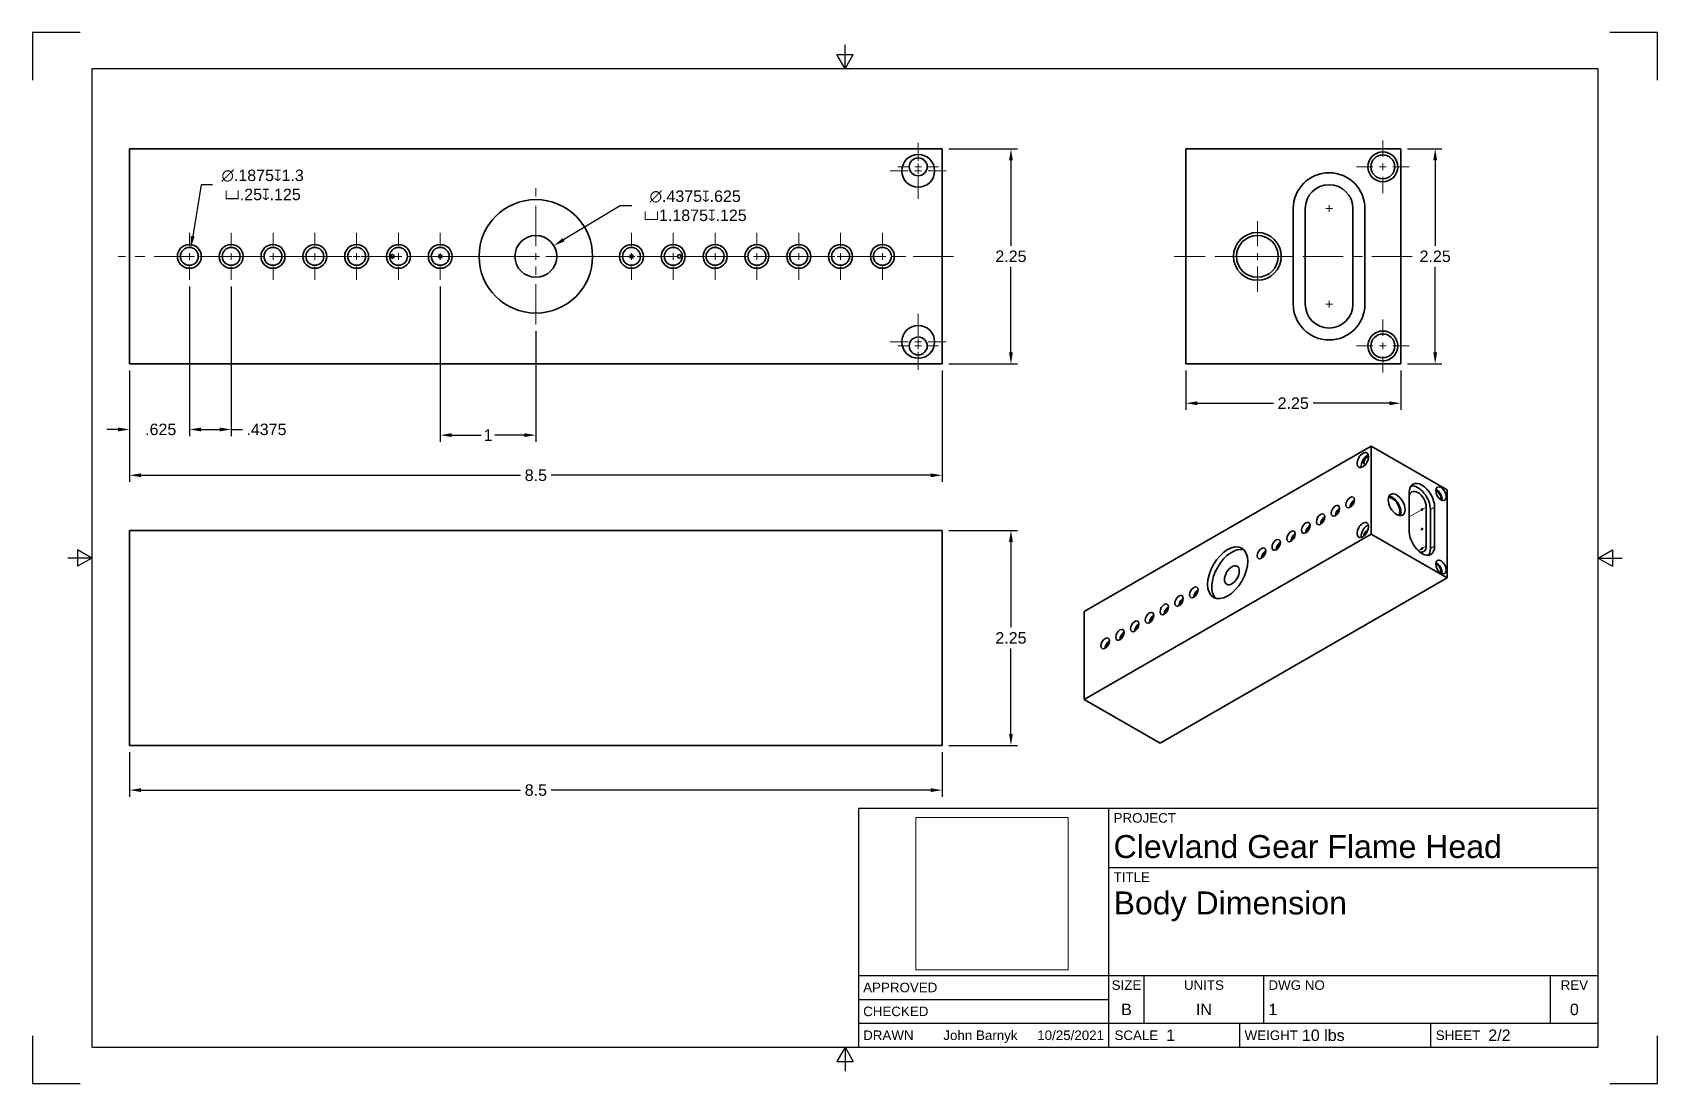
# Model space of a CAD drawing. Header units: inches. Extents: x 0 to 17, y 0 to 11.
import ezdxf
from ezdxf.enums import TextEntityAlignment as Align

# ---------------------------------------------------------------- set-up
doc = ezdxf.new("R2010")
doc.units = ezdxf.units.IN
doc.header["$LTSCALE"] = 0.75
doc.header["$MEASUREMENT"] = 0
doc.linetypes.add('CENTER2', pattern=[1.125, 0.75, -0.125, 0.125, -0.125])
doc.layers.add('Border', color=7, linetype='Continuous')
doc.layers.add('Titleblock', color=7, linetype='Continuous')
for name, color, linetype, lineweight in [('Center Lines', 7, 'CENTER2', 18), ('Dimensions', 7, 'Continuous', 18), ('Visible', 7, 'Continuous', 35), ('Visible Narrow', 7, 'Continuous', 18)]:
    doc.layers.add(name, color=color, linetype=linetype, lineweight=lineweight)
doc.styles.add('FusionTitle', font='arial.ttf')
doc.styles.get("Standard").update_dxf_attribs({"font": 'arial.ttf'})
doc.dimstyles.get("Standard").update_dxf_attribs({"dimtxt": 0.12, "dimasz": 0.12, "dimexe": 0.07, "dimexo": 0.07, "dimgap": 0.05, "dimtad": 0, "dimtih": 1, "dimtoh": 1, "dimdec": 5, "dimzin": 12, "dimdsep": 46, "dimtxsty": 'Standard', "dimcen": 0, "dimclrd": 256, "dimclre": 256, "dimclrt": 256, "dimazin": 3, "dimtp": 0.01, "dimtm": 0.01, "dimtfac": 1, "dimtdec": 5, "dimtofl": 0, "dimtmove": 0, "dimatfit": 3, "dimfxl": 1, "dimtolj": 1, "dimtzin": 12, "dimarcsym": 1})
picture_1 = doc.add_image_def('image1.jpg', size_in_pixel=(512, 512))

# ---------------------------------------------------------------- blocks, each defined once
blk = doc.blocks.new('ANSI_B_SHEET')
at = {"layer": 'Border'}
for p, q in [((8.413397, 10.77), (8.586603, 10.77)), ((8.5, 10.62), (8.413397, 10.77)), ((8.5, 10.62), (8.5, 10.87)), ((8.5, 10.62), (8.586603, 10.77)), ((16.38, 10.62), (0.62, 10.62)), ((0.62, 10.62), (0.62, 0.38)), ((16.38, 0.38), (16.38, 10.62)), ((0.62, 5.5), (0.37, 5.5)), ((0.47, 5.586603), (0.47, 5.413397)), ((0.62, 5.5), (0.47, 5.586603)), ((0.62, 5.5), (0.47, 5.413397)), ((16.38, 5.5), (16.53, 5.586603)), ((16.38, 5.5), (16.63, 5.5)), ((16.38, 5.5), (16.53, 5.413397)), ((16.53, 5.586603), (16.53, 5.413397)), ((0.62, 0.38), (16.38, 0.38)), ((8.5, 0.38), (8.413397, 0.23)), ((8.5, 0.38), (8.5, 0.13)), ((8.5, 0.38), (8.586603, 0.23)), ((8.413397, 0.23), (8.586603, 0.23))]:
    blk.add_line(p, q, dxfattribs=at)
at = {"layer": 'Defpoints'}
for p, q in [((0.5, 11), (0, 11)), ((0, 11), (0, 10.5)), ((17, 11), (16.5, 11)), ((17, 10.5), (17, 11)), ((0, 0.5), (0, 0)), ((17, 0), (17, 0.5)), ((0, 0), (0.5, 0)), ((16.5, 0), (17, 0))]:
    blk.add_line(p, q, dxfattribs=at)
blk = doc.blocks.new('ANSI_TITLEBLOCK 1')
at = {"layer": 'Titleblock'}
for p, q in [((0, 2.5), (-7.74, 2.5)), ((-7.74, 2.5), (-7.74, 0)), ((-5.12, 0), (-5.12, 2.5)), ((0, 0), (0, 2.5)), ((-5.12, 1.88), (0, 1.88)), ((-7.74, 0.75), (0, 0.75)), ((-4.75, 0.25), (-4.75, 0.75)), ((-3.5, 0.25), (-3.5, 0.75)), ((-0.5, 0.25), (-0.5, 0.75)), ((-7.74, 0.5), (-5.12, 0.5)), ((-7.74, 0.25), (0, 0.25)), ((-3.75, 0), (-3.75, 0.25)), ((-1.75, 0), (-1.75, 0.25)), ((-7.74, 0), (0, 0))]:
    blk.add_line(p, q, dxfattribs=at)
at = {"layer": 'Titleblock', "style": 'FusionTitle'}
for s, p in [('PROJECT', (-5.07, 2.45)), ('TITLE', (-5.07, 1.83)), ('DWG NO', (-3.45, 0.7))]:
    blk.add_text(s, height=0.1, dxfattribs=at).set_placement(p, align=Align.TOP_LEFT)
for s, p in [('SIZE', (-4.935, 0.7)), ('UNITS', (-4.125, 0.7)), ('REV', (-0.25, 0.7))]:
    blk.add_text(s, height=0.1, dxfattribs=at).set_placement(p, align=Align.TOP_CENTER)
for s, p in [('APPROVED', (-7.69, 0.625)), ('CHECKED', (-7.69, 0.375)), ('DRAWN', (-7.69, 0.125)), ('SCALE', (-5.060956, 0.125)), ('WEIGHT', (-3.7, 0.125)), ('SHEET', (-1.7, 0.125))]:
    blk.add_text(s, height=0.1, dxfattribs=at).set_placement(p, align=Align.MIDDLE_LEFT)
for tag, height, p in [('PROJECT', 0.24, (-5.07, 2.22)), ('TITLE_1', 0.24, (-5.07, 1.63)), ('TITLE_2', 0.24, (-5.07, 1.29)), ('TITLE_3', 0.12, (-5.07, 0.95))]:
    blk.add_attdef(tag, text='', height=height, dxfattribs=at).set_placement(p, align=Align.TOP_LEFT)
for tag, height, p in [('APPROVED_BY', 0.1, (-6.851207, 0.625)), ('CHECKED_BY', 0.1, (-6.851207, 0.375)), ('DRAWN_BY', 0.1, (-6.851207, 0.125)), ('SCALE', 0.12, (-4.52, 0.125)), ('WEIGHT', 0.12, (-3.1, 0.125)), ('SHEET', 0.12, (-1.15, 0.125))]:
    blk.add_attdef(tag, text='', height=height, dxfattribs=at).set_placement(p, align=Align.MIDDLE_LEFT)
for tag, p in [('APPROVED_DATE', (-5.17, 0.625)), ('CHECKED_DATE', (-5.17, 0.375)), ('DRAWN_DATE', (-5.17, 0.125))]:
    blk.add_attdef(tag, text='', height=0.1, dxfattribs=at).set_placement(p, align=Align.MIDDLE_RIGHT)
for tag, p in [('SIZE', (-4.935, 0.3)), ('UNITS', (-4.125, 0.3)), ('REV', (-0.25, 0.3))]:
    blk.add_attdef(tag, text='', height=0.12, dxfattribs=at).set_placement(p, align=Align.BOTTOM_CENTER)
blk.add_attdef('DWG_NO', text='', height=0.12, dxfattribs=at).set_placement((-3.45, 0.3), align=Align.BOTTOM_LEFT)
at = {"layer": 'Titleblock', "linetype": 'Continuous', "lineweight": 0}
image = blk.add_image(picture_1, insert=(-7.138939, 0.808699), size_in_units=(1.595, 1.595), dxfattribs=at)
image.dxf.flags = 15
blk = doc.blocks.new('*D44')
at = {"layer": 'Defpoints', "color": 0, "transparency": 16777216}
for p in [(1.016027, 7.531864), (9.516027, 7.531864), (9.516027, 6.365559)]:
    blk.add_point(p, dxfattribs=at)
at = {"layer": 'Dimensions', "lineweight": -2, "transparency": 16777216}
for p, q in [((1.016027, 7.461864), (1.016027, 6.295559)), ((9.516027, 7.461864), (9.516027, 6.295559)), ((1.136027, 6.365559), (5.106259, 6.365559)), ((9.396027, 6.365559), (5.425795, 6.365559))]:
    blk.add_line(p, q, dxfattribs=at)
at = {"layer": 'Dimensions', "transparency": 16777216}
for points in [[(1.136027, 6.385559), (1.136027, 6.345559), (1.016027, 6.365559)], [(9.396027, 6.385559), (9.396027, 6.345559), (9.516027, 6.365559)]]:
    blk.add_solid(points, dxfattribs=at)
at = {"layer": 'Dimensions', "transparency": 16777216, "insert": (5.266027, 6.365559), "char_height": 0.12, "attachment_point": 5}
blk.add_mtext('\\A1;8.5', dxfattribs=at)
blk = doc.blocks.new('*D45')
at = {"layer": 'Defpoints', "color": 0, "transparency": 16777216}
for p in [(9.516027, 9.781864), (10.236027, 9.781864), (9.516027, 7.531864)]:
    blk.add_point(p, dxfattribs=at)
at = {"layer": 'Dimensions', "lineweight": -2, "transparency": 16777216}
for p, q in [((9.586027, 9.781864), (10.306027, 9.781864)), ((10.236027, 9.661864), (10.236027, 8.768133)), ((10.236027, 7.651864), (10.236027, 8.545595)), ((9.586027, 7.531864), (10.306027, 7.531864))]:
    blk.add_line(p, q, dxfattribs=at)
at = {"layer": 'Dimensions', "transparency": 16777216}
for points in [[(10.216027, 9.661864), (10.256027, 9.661864), (10.236027, 9.781864)], [(10.216027, 7.651864), (10.256027, 7.651864), (10.236027, 7.531864)]]:
    blk.add_solid(points, dxfattribs=at)
at = {"layer": 'Dimensions', "transparency": 16777216, "insert": (10.236027, 8.656864), "char_height": 0.12, "attachment_point": 5}
blk.add_mtext('\\A1;2.25', dxfattribs=at)
blk = doc.blocks.new('*D46')
at = {"layer": 'Defpoints', "color": 0, "transparency": 16777216}
for p in [(1.016027, 3.538139), (9.516027, 3.538139), (1.016027, 3.070587)]:
    blk.add_point(p, dxfattribs=at)
at = {"layer": 'Dimensions', "lineweight": -2, "transparency": 16777216}
for p, q in [((1.016027, 3.468139), (1.016027, 3.000587)), ((9.516027, 3.468139), (9.516027, 3.000587)), ((1.136027, 3.070587), (5.106259, 3.070587)), ((9.396027, 3.070587), (5.425795, 3.070587))]:
    blk.add_line(p, q, dxfattribs=at)
at = {"layer": 'Dimensions', "transparency": 16777216}
for points in [[(1.136027, 3.090587), (1.136027, 3.050587), (1.016027, 3.070587)], [(9.396027, 3.090587), (9.396027, 3.050587), (9.516027, 3.070587)]]:
    blk.add_solid(points, dxfattribs=at)
at = {"layer": 'Dimensions', "transparency": 16777216, "insert": (5.266027, 3.070587), "char_height": 0.12, "attachment_point": 5}
blk.add_mtext('\\A1;8.5', dxfattribs=at)
blk = doc.blocks.new('*D47')
at = {"layer": 'Defpoints', "color": 0, "transparency": 16777216}
for p in [(9.516027, 5.788139), (10.236027, 5.788139), (9.516027, 3.538139)]:
    blk.add_point(p, dxfattribs=at)
at = {"layer": 'Dimensions', "lineweight": -2, "transparency": 16777216}
for p, q in [((9.586027, 5.788139), (10.306027, 5.788139)), ((10.236027, 5.668139), (10.236027, 4.774407)), ((10.236027, 3.658139), (10.236027, 4.55187)), ((9.586027, 3.538139), (10.306027, 3.538139))]:
    blk.add_line(p, q, dxfattribs=at)
at = {"layer": 'Dimensions', "transparency": 16777216}
for points in [[(10.216027, 5.668139), (10.256027, 5.668139), (10.236027, 5.788139)], [(10.216027, 3.658139), (10.256027, 3.658139), (10.236027, 3.538139)]]:
    blk.add_solid(points, dxfattribs=at)
at = {"layer": 'Dimensions', "transparency": 16777216, "insert": (10.236027, 4.663139), "char_height": 0.12, "attachment_point": 5}
blk.add_mtext('\\A1;2.25', dxfattribs=at)
blk = doc.blocks.new('*D48')
at = {"layer": 'Defpoints', "color": 0, "transparency": 16777216}
for p in [(12.06421, 7.531864), (14.31421, 7.531864), (12.06421, 7.119609)]:
    blk.add_point(p, dxfattribs=at)
at = {"layer": 'Dimensions', "lineweight": -2, "transparency": 16777216}
for p, q in [((12.06421, 7.461864), (12.06421, 7.049609)), ((14.31421, 7.461864), (14.31421, 7.049609)), ((12.18421, 7.119609), (12.981884, 7.119609)), ((14.19421, 7.119609), (13.396536, 7.119609))]:
    blk.add_line(p, q, dxfattribs=at)
at = {"layer": 'Dimensions', "transparency": 16777216}
for points in [[(12.18421, 7.139609), (12.18421, 7.099609), (12.06421, 7.119609)], [(14.19421, 7.139609), (14.19421, 7.099609), (14.31421, 7.119609)]]:
    blk.add_solid(points, dxfattribs=at)
at = {"layer": 'Dimensions', "transparency": 16777216, "insert": (13.18921, 7.119609), "char_height": 0.12, "attachment_point": 5}
blk.add_mtext('\\A1;2.25', dxfattribs=at)
blk = doc.blocks.new('*D49')
at = {"layer": 'Defpoints', "color": 0, "transparency": 16777216}
for p in [(14.31421, 9.781864), (14.31421, 7.531864), (14.67421, 7.531864)]:
    blk.add_point(p, dxfattribs=at)
at = {"layer": 'Dimensions', "lineweight": -2, "transparency": 16777216}
for p, q in [((14.38421, 9.781864), (14.74421, 9.781864)), ((14.67421, 9.661864), (14.67421, 8.768133)), ((14.67421, 7.651864), (14.67421, 8.545595)), ((14.38421, 7.531864), (14.74421, 7.531864))]:
    blk.add_line(p, q, dxfattribs=at)
at = {"layer": 'Dimensions', "transparency": 16777216}
for points in [[(14.65421, 9.661864), (14.69421, 9.661864), (14.67421, 9.781864)], [(14.65421, 7.651864), (14.69421, 7.651864), (14.67421, 7.531864)]]:
    blk.add_solid(points, dxfattribs=at)
at = {"layer": 'Dimensions', "transparency": 16777216, "insert": (14.67421, 8.656864), "char_height": 0.12, "attachment_point": 5}
blk.add_mtext('\\A1;2.25', dxfattribs=at)
blk = doc.blocks.new('*U13')
at = {"layer": 'Center Lines', "color": 0, "ltscale": 0.75, "transparency": 16777216}
blk.add_line((4.37, 0), (-4.37, 0), dxfattribs=at)
blk = doc.blocks.new('*U14')
at = {"layer": 'Center Lines', "color": 0, "ltscale": 0.75, "transparency": 16777216}
blk.add_line((1.245, 0), (-1.245, 0), dxfattribs=at)
blk = doc.blocks.new('*U15')
at = {"layer": 'Center Lines', "color": 0, "ltscale": 0.75, "transparency": 16777216}
for p, q in [((0, 0.105469), (0, 0.245)), ((-0.245, 0), (-0.105469, 0)), ((0.105469, 0), (0.245, 0)), ((0, -0.245), (0, -0.105469))]:
    blk.add_line(p, q, dxfattribs=at)
at = {"layer": 'Center Lines', "color": 0, "linetype": 'Continuous', "ltscale": 0.75, "transparency": 16777216}
for p, q in [((-0.035156, 0), (0.035156, 0)), ((0, -0.035156), (0, 0.035156))]:
    blk.add_line(p, q, dxfattribs=at)
blk = doc.blocks.new('*U16')
at = {"layer": 'Center Lines', "color": 0, "ltscale": 0.75, "transparency": 16777216}
for p, q in [((0, 0.105469), (0, 0.245)), ((-0.245, 0), (-0.105469, 0)), ((0.105469, 0), (0.245, 0)), ((0, -0.245), (0, -0.105469))]:
    blk.add_line(p, q, dxfattribs=at)
at = {"layer": 'Center Lines', "color": 0, "linetype": 'Continuous', "ltscale": 0.75, "transparency": 16777216}
for p, q in [((-0.035156, 0), (0.035156, 0)), ((0, -0.035156), (0, 0.035156))]:
    blk.add_line(p, q, dxfattribs=at)
blk = doc.blocks.new('*U17')
at = {"layer": 'Center Lines', "color": 0, "ltscale": 0.75, "transparency": 16777216}
for p, q in [((0, 0.105469), (0, 0.245)), ((-0.245, 0), (-0.105469, 0)), ((0.105469, 0), (0.245, 0)), ((0, -0.245), (0, -0.105469))]:
    blk.add_line(p, q, dxfattribs=at)
at = {"layer": 'Center Lines', "color": 0, "linetype": 'Continuous', "ltscale": 0.75, "transparency": 16777216}
for p, q in [((-0.035156, 0), (0.035156, 0)), ((0, -0.035156), (0, 0.035156))]:
    blk.add_line(p, q, dxfattribs=at)
blk = doc.blocks.new('*U18')
at = {"layer": 'Center Lines', "color": 0, "ltscale": 0.75, "transparency": 16777216}
for p, q in [((0, 0.105469), (0, 0.245)), ((-0.245, 0), (-0.105469, 0)), ((0.105469, 0), (0.245, 0)), ((0, -0.245), (0, -0.105469))]:
    blk.add_line(p, q, dxfattribs=at)
at = {"layer": 'Center Lines', "color": 0, "linetype": 'Continuous', "ltscale": 0.75, "transparency": 16777216}
for p, q in [((-0.035156, 0), (0.035156, 0)), ((0, -0.035156), (0, 0.035156))]:
    blk.add_line(p, q, dxfattribs=at)
blk = doc.blocks.new('*U19')
at = {"layer": 'Center Lines', "color": 0, "ltscale": 0.75, "transparency": 16777216}
for p, q in [((0, 0.105469), (0, 0.245)), ((-0.245, 0), (-0.105469, 0)), ((0.105469, 0), (0.245, 0)), ((0, -0.245), (0, -0.105469))]:
    blk.add_line(p, q, dxfattribs=at)
at = {"layer": 'Center Lines', "color": 0, "linetype": 'Continuous', "ltscale": 0.75, "transparency": 16777216}
for p, q in [((-0.035156, 0), (0.035156, 0)), ((0, -0.035156), (0, 0.035156))]:
    blk.add_line(p, q, dxfattribs=at)
blk = doc.blocks.new('*U20')
at = {"layer": 'Center Lines', "color": 0, "ltscale": 0.75, "transparency": 16777216}
for p, q in [((0, 0.105469), (0, 0.245)), ((-0.245, 0), (-0.105469, 0)), ((0.105469, 0), (0.245, 0)), ((0, -0.245), (0, -0.105469))]:
    blk.add_line(p, q, dxfattribs=at)
at = {"layer": 'Center Lines', "color": 0, "linetype": 'Continuous', "ltscale": 0.75, "transparency": 16777216}
for p, q in [((-0.035156, 0), (0.035156, 0)), ((0, -0.035156), (0, 0.035156))]:
    blk.add_line(p, q, dxfattribs=at)
blk = doc.blocks.new('*U21')
at = {"layer": 'Center Lines', "color": 0, "ltscale": 0.75, "transparency": 16777216}
for p, q in [((0, 0.105469), (0, 0.71375)), ((-0.71375, 0), (-0.105469, 0)), ((0.105469, 0), (0.71375, 0)), ((0, -0.71375), (0, -0.105469))]:
    blk.add_line(p, q, dxfattribs=at)
at = {"layer": 'Center Lines', "color": 0, "linetype": 'Continuous', "ltscale": 0.75, "transparency": 16777216}
for p, q in [((-0.035156, 0), (0.035156, 0)), ((0, -0.035156), (0, 0.035156))]:
    blk.add_line(p, q, dxfattribs=at)
blk = doc.blocks.new('*U22')
at = {"layer": 'Center Lines', "color": 0, "ltscale": 0.75, "transparency": 16777216}
for p, q in [((0, 0.105469), (0, 0.245)), ((-0.245, 0), (-0.105469, 0)), ((0.105469, 0), (0.245, 0)), ((0, -0.245), (0, -0.105469))]:
    blk.add_line(p, q, dxfattribs=at)
at = {"layer": 'Center Lines', "color": 0, "linetype": 'Continuous', "ltscale": 0.75, "transparency": 16777216}
for p, q in [((-0.035156, 0), (0.035156, 0)), ((0, -0.035156), (0, 0.035156))]:
    blk.add_line(p, q, dxfattribs=at)
blk = doc.blocks.new('*U23')
at = {"layer": 'Center Lines', "color": 0, "ltscale": 0.75, "transparency": 16777216}
for p, q in [((0, 0.105469), (0, 0.245)), ((-0.245, 0), (-0.105469, 0)), ((0.105469, 0), (0.245, 0)), ((0, -0.245), (0, -0.105469))]:
    blk.add_line(p, q, dxfattribs=at)
at = {"layer": 'Center Lines', "color": 0, "linetype": 'Continuous', "ltscale": 0.75, "transparency": 16777216}
for p, q in [((-0.035156, 0), (0.035156, 0)), ((0, -0.035156), (0, 0.035156))]:
    blk.add_line(p, q, dxfattribs=at)
blk = doc.blocks.new('*U24')
at = {"layer": 'Center Lines', "color": 0, "ltscale": 0.75, "transparency": 16777216}
for p, q in [((0, 0.105469), (0, 0.245)), ((-0.245, 0), (-0.105469, 0)), ((0.105469, 0), (0.245, 0)), ((0, -0.245), (0, -0.105469))]:
    blk.add_line(p, q, dxfattribs=at)
at = {"layer": 'Center Lines', "color": 0, "linetype": 'Continuous', "ltscale": 0.75, "transparency": 16777216}
for p, q in [((-0.035156, 0), (0.035156, 0)), ((0, -0.035156), (0, 0.035156))]:
    blk.add_line(p, q, dxfattribs=at)
blk = doc.blocks.new('*U25')
at = {"layer": 'Center Lines', "color": 0, "ltscale": 0.75, "transparency": 16777216}
for p, q in [((0, 0.105469), (0, 0.245)), ((-0.245, 0), (-0.105469, 0)), ((0.105469, 0), (0.245, 0)), ((0, -0.245), (0, -0.105469))]:
    blk.add_line(p, q, dxfattribs=at)
at = {"layer": 'Center Lines', "color": 0, "linetype": 'Continuous', "ltscale": 0.75, "transparency": 16777216}
for p, q in [((-0.035156, 0), (0.035156, 0)), ((0, -0.035156), (0, 0.035156))]:
    blk.add_line(p, q, dxfattribs=at)
blk = doc.blocks.new('*U26')
at = {"layer": 'Center Lines', "color": 0, "ltscale": 0.75, "transparency": 16777216}
for p, q in [((0, 0.105469), (0, 0.245)), ((-0.245, 0), (-0.105469, 0)), ((0.105469, 0), (0.245, 0)), ((0, -0.245), (0, -0.105469))]:
    blk.add_line(p, q, dxfattribs=at)
at = {"layer": 'Center Lines', "color": 0, "linetype": 'Continuous', "ltscale": 0.75, "transparency": 16777216}
for p, q in [((-0.035156, 0), (0.035156, 0)), ((0, -0.035156), (0, 0.035156))]:
    blk.add_line(p, q, dxfattribs=at)
blk = doc.blocks.new('*U27')
at = {"layer": 'Center Lines', "color": 0, "ltscale": 0.75, "transparency": 16777216}
for p, q in [((0, 0.105469), (0, 0.245)), ((-0.245, 0), (-0.105469, 0)), ((0.105469, 0), (0.245, 0)), ((0, -0.245), (0, -0.105469))]:
    blk.add_line(p, q, dxfattribs=at)
at = {"layer": 'Center Lines', "color": 0, "linetype": 'Continuous', "ltscale": 0.75, "transparency": 16777216}
for p, q in [((-0.035156, 0), (0.035156, 0)), ((0, -0.035156), (0, 0.035156))]:
    blk.add_line(p, q, dxfattribs=at)
blk = doc.blocks.new('*U28')
at = {"layer": 'Center Lines', "color": 0, "ltscale": 0.75, "transparency": 16777216}
for p, q in [((0, 0.105469), (0, 0.245)), ((-0.245, 0), (-0.105469, 0)), ((0.105469, 0), (0.245, 0)), ((0, -0.245), (0, -0.105469))]:
    blk.add_line(p, q, dxfattribs=at)
at = {"layer": 'Center Lines', "color": 0, "linetype": 'Continuous', "ltscale": 0.75, "transparency": 16777216}
for p, q in [((-0.035156, 0), (0.035156, 0)), ((0, -0.035156), (0, 0.035156))]:
    blk.add_line(p, q, dxfattribs=at)
blk = doc.blocks.new('*U29')
at = {"layer": 'Center Lines', "color": 0, "ltscale": 0.75, "transparency": 16777216}
for p, q in [((0, 0.105469), (0, 0.245)), ((-0.245, 0), (-0.105469, 0)), ((0.105469, 0), (0.245, 0)), ((0, -0.245), (0, -0.105469))]:
    blk.add_line(p, q, dxfattribs=at)
at = {"layer": 'Center Lines', "color": 0, "linetype": 'Continuous', "ltscale": 0.75, "transparency": 16777216}
for p, q in [((-0.035156, 0), (0.035156, 0)), ((0, -0.035156), (0, 0.035156))]:
    blk.add_line(p, q, dxfattribs=at)
blk = doc.blocks.new('*U30')
at = {"layer": 'Center Lines', "color": 0, "ltscale": 0.75, "transparency": 16777216}
for p, q in [((0, 0.105469), (0, 0.21375)), ((-0.21375, 0), (-0.105469, 0)), ((0.105469, 0), (0.21375, 0)), ((0, -0.21375), (0, -0.105469))]:
    blk.add_line(p, q, dxfattribs=at)
at = {"layer": 'Center Lines', "color": 0, "linetype": 'Continuous', "ltscale": 0.75, "transparency": 16777216}
for p, q in [((-0.035156, 0), (0.035156, 0)), ((0, -0.035156), (0, 0.035156))]:
    blk.add_line(p, q, dxfattribs=at)
blk = doc.blocks.new('*U31')
at = {"layer": 'Center Lines', "color": 0, "ltscale": 0.75, "transparency": 16777216}
for p, q in [((0, 0.105469), (0, 0.291875)), ((-0.291875, 0), (-0.105469, 0)), ((0.105469, 0), (0.291875, 0)), ((0, -0.291875), (0, -0.105469))]:
    blk.add_line(p, q, dxfattribs=at)
at = {"layer": 'Center Lines', "color": 0, "linetype": 'Continuous', "ltscale": 0.75, "transparency": 16777216}
for p, q in [((-0.035156, 0), (0.035156, 0)), ((0, -0.035156), (0, 0.035156))]:
    blk.add_line(p, q, dxfattribs=at)
blk = doc.blocks.new('*U32')
at = {"layer": 'Center Lines', "color": 0, "ltscale": 0.75, "transparency": 16777216}
for p, q in [((0, 0.105469), (0, 0.291875)), ((-0.291875, 0), (-0.105469, 0)), ((0.105469, 0), (0.291875, 0)), ((0, -0.291875), (0, -0.105469))]:
    blk.add_line(p, q, dxfattribs=at)
at = {"layer": 'Center Lines', "color": 0, "linetype": 'Continuous', "ltscale": 0.75, "transparency": 16777216}
for p, q in [((-0.035156, 0), (0.035156, 0)), ((0, -0.035156), (0, 0.035156))]:
    blk.add_line(p, q, dxfattribs=at)
blk = doc.blocks.new('*U33')
at = {"layer": 'Center Lines', "color": 0, "ltscale": 0.75, "transparency": 16777216}
for p, q in [((0, 0.105469), (0, 0.21375)), ((-0.21375, 0), (-0.105469, 0)), ((0.105469, 0), (0.21375, 0)), ((0, -0.21375), (0, -0.105469))]:
    blk.add_line(p, q, dxfattribs=at)
at = {"layer": 'Center Lines', "color": 0, "linetype": 'Continuous', "ltscale": 0.75, "transparency": 16777216}
for p, q in [((-0.035156, 0), (0.035156, 0)), ((0, -0.035156), (0, 0.035156))]:
    blk.add_line(p, q, dxfattribs=at)
blk = doc.blocks.new('*U34')
at = {"layer": 'Center Lines', "color": 0, "ltscale": 0.75, "transparency": 16777216}
for p, q in [((0, 0.105469), (0, 0.37)), ((-0.37, 0), (-0.105469, 0)), ((0.105469, 0), (0.37, 0)), ((0, -0.37), (0, -0.105469))]:
    blk.add_line(p, q, dxfattribs=at)
at = {"layer": 'Center Lines', "color": 0, "linetype": 'Continuous', "ltscale": 0.75, "transparency": 16777216}
for p, q in [((-0.035156, 0), (0.035156, 0)), ((0, -0.035156), (0, 0.035156))]:
    blk.add_line(p, q, dxfattribs=at)
blk = doc.blocks.new('*U35')
at = {"layer": 'Center Lines', "color": 0, "linetype": 'Continuous', "ltscale": 0.75, "transparency": 16777216}
for p, q in [((-0.035156, 0), (0.035156, 0)), ((0, -0.035156), (0, 0.035156))]:
    blk.add_line(p, q, dxfattribs=at)
blk = doc.blocks.new('*U36')
at = {"layer": 'Center Lines', "color": 0, "linetype": 'Continuous', "ltscale": 0.75, "transparency": 16777216}
for p, q in [((-0.035156, 0), (0.035156, 0)), ((0, -0.035156), (0, 0.035156))]:
    blk.add_line(p, q, dxfattribs=at)
blk = doc.blocks.new('*U37')
at = {"layer": 'Center Lines', "color": 0, "ltscale": 0.75, "transparency": 16777216}
for p, q in [((0, 0.105469), (0, 0.27625)), ((-0.27625, 0), (-0.105469, 0)), ((0.105469, 0), (0.27625, 0)), ((0, -0.27625), (0, -0.105469))]:
    blk.add_line(p, q, dxfattribs=at)
at = {"layer": 'Center Lines', "color": 0, "linetype": 'Continuous', "ltscale": 0.75, "transparency": 16777216}
for p, q in [((-0.035156, 0), (0.035156, 0)), ((0, -0.035156), (0, 0.035156))]:
    blk.add_line(p, q, dxfattribs=at)
blk = doc.blocks.new('*U38')
at = {"layer": 'Center Lines', "color": 0, "ltscale": 0.75, "transparency": 16777216}
for p, q in [((0, 0.105469), (0, 0.27625)), ((-0.27625, 0), (-0.105469, 0)), ((0.105469, 0), (0.27625, 0)), ((0, -0.27625), (0, -0.105469))]:
    blk.add_line(p, q, dxfattribs=at)
at = {"layer": 'Center Lines', "color": 0, "linetype": 'Continuous', "ltscale": 0.75, "transparency": 16777216}
for p, q in [((-0.035156, 0), (0.035156, 0)), ((0, -0.035156), (0, 0.035156))]:
    blk.add_line(p, q, dxfattribs=at)
blk = doc.blocks.new('*D50')
at = {"layer": 'Defpoints', "color": 0, "transparency": 16777216}
for p in [(1.641027, 8.411864), (2.078527, 8.411864), (2.078527, 6.845187)]:
    blk.add_point(p, dxfattribs=at)
at = {"layer": 'Dimensions', "lineweight": -2, "transparency": 16777216}
for p, q in [((1.641027, 8.341864), (1.641027, 6.775187)), ((2.078527, 8.341864), (2.078527, 6.775187)), ((1.761027, 6.845187), (1.958527, 6.845187)), ((2.078527, 6.845187), (2.198527, 6.845187))]:
    blk.add_line(p, q, dxfattribs=at)
at = {"layer": 'Dimensions', "transparency": 16777216}
for points in [[(1.761027, 6.865187), (1.761027, 6.825187), (1.641027, 6.845187)], [(1.958527, 6.865187), (1.958527, 6.825187), (2.078527, 6.845187)]]:
    blk.add_solid(points, dxfattribs=at)
at = {"layer": 'Dimensions', "transparency": 16777216, "insert": (2.447313, 6.845187), "char_height": 0.12, "attachment_point": 5}
blk.add_mtext('\\A1;.4375', dxfattribs=at)
blk = doc.blocks.new('*D51')
at = {"layer": 'Defpoints', "color": 0, "transparency": 16777216}
for p in [(4.266027, 8.411864), (5.266027, 7.943114), (5.266027, 6.785952)]:
    blk.add_point(p, dxfattribs=at)
at = {"layer": 'Dimensions', "lineweight": -2, "transparency": 16777216}
for p, q in [((4.266027, 8.341864), (4.266027, 6.715952)), ((5.266027, 7.873114), (5.266027, 6.715952)), ((4.386027, 6.785952), (4.693926, 6.785952)), ((5.146027, 6.785952), (4.838128, 6.785952))]:
    blk.add_line(p, q, dxfattribs=at)
at = {"layer": 'Dimensions', "transparency": 16777216}
for points in [[(4.386027, 6.805952), (4.386027, 6.765952), (4.266027, 6.785952)], [(5.146027, 6.805952), (5.146027, 6.765952), (5.266027, 6.785952)]]:
    blk.add_solid(points, dxfattribs=at)
at = {"layer": 'Dimensions', "transparency": 16777216, "insert": (4.766027, 6.785952), "char_height": 0.12, "attachment_point": 5}
blk.add_mtext('\\A1;1', dxfattribs=at)
blk = doc.blocks.new('*D52')
at = {"layer": 'Defpoints', "color": 0, "transparency": 16777216}
for p in [(1.641027, 8.411864), (1.016027, 7.531864), (1.016027, 6.845187)]:
    blk.add_point(p, dxfattribs=at)
at = {"layer": 'Dimensions', "lineweight": -2, "transparency": 16777216}
for p, q in [((1.641027, 8.341864), (1.641027, 6.775187)), ((1.016027, 7.461864), (1.016027, 6.775187)), ((0.896027, 6.845187), (0.776027, 6.845187)), ((1.761027, 6.845187), (1.881027, 6.845187))]:
    blk.add_line(p, q, dxfattribs=at)
at = {"layer": 'Dimensions', "transparency": 16777216}
for points in [[(0.896027, 6.865187), (0.896027, 6.825187), (1.016027, 6.845187)], [(1.761027, 6.865187), (1.761027, 6.825187), (1.641027, 6.845187)]]:
    blk.add_solid(points, dxfattribs=at)
at = {"layer": 'Dimensions', "transparency": 16777216, "insert": (1.341268, 6.845187), "char_height": 0.12, "attachment_point": 5}
blk.add_mtext('\\A1;.625', dxfattribs=at)
blk = doc.blocks.new('*D53')
at = {"layer": 'Defpoints', "color": 0, "transparency": 16777216}
for p in [(1.656259, 8.749368), (1.625795, 8.56436)]:
    blk.add_point(p, dxfattribs=at)
at = {"layer": 'Dimensions', "lineweight": -2, "transparency": 16777216}
for p, q in [((1.764069, 9.404098), (1.675756, 8.867774)), ((1.884069, 9.404098), (1.764069, 9.404098))]:
    blk.add_line(p, q, dxfattribs=at)
at = {"layer": 'Dimensions', "transparency": 16777216}
blk.add_solid([(1.656022, 8.871023), (1.695491, 8.864524), (1.656259, 8.749368)], dxfattribs=at)
at = {"layer": 'Dimensions', "transparency": 16777216, "insert": (2.407515, 9.404098), "char_height": 0.12, "attachment_point": 5}
blk.add_mtext('\\A1;∅.1875{\\Famgdt|c0;x}1.3^J{\\Famgdt|c0;v}.25{\\Famgdt|c0;x}.125', dxfattribs=at)
blk = doc.blocks.new('*D54')
at = {"layer": 'Defpoints', "color": 0, "transparency": 16777216}
for p in [(5.45371, 8.769233), (5.078344, 8.544496)]:
    blk.add_point(p, dxfattribs=at)
at = {"layer": 'Dimensions', "lineweight": -2, "transparency": 16777216}
for p, q in [((6.149497, 9.18581), (5.556668, 8.830875)), ((6.269497, 9.18581), (6.149497, 9.18581))]:
    blk.add_line(p, q, dxfattribs=at)
at = {"layer": 'Dimensions', "transparency": 16777216}
blk.add_solid([(5.546394, 8.848034), (5.566941, 8.813715), (5.45371, 8.769233)], dxfattribs=at)
at = {"layer": 'Dimensions', "transparency": 16777216, "insert": (6.932792, 9.18581), "char_height": 0.12, "attachment_point": 5}
blk.add_mtext('\\A1;∅.4375{\\Famgdt|c0;x}.625^J{\\Famgdt|c0;v}1.1875{\\Famgdt|c0;x}.125', dxfattribs=at)

msp = doc.modelspace()

# ---------------------------------------------------------------- linework, layer by layer
at = {"layer": 'Visible'}
for p, q in [((1.016027, 9.781864, 1.125), (1.016027, 7.531864, 1.125)), ((9.516027, 9.781864, 1.125), (1.016027, 9.781864, 1.125)), ((9.516027, 7.531864, 1.125), (9.516027, 9.781864, 1.125)), ((1.016027, 7.531864, 1.125), (9.516027, 7.531864, 1.125))]:
    msp.add_line(p, q, dxfattribs=at)
at = {"layer": 'Visible', "extrusion": (-1, -2e-16, 2.967e-13)}
for p, q in [((14.31421, 9.781864, 4.25), (12.06421, 9.781864, 4.25)), ((12.06421, 7.531864, 4.25), (12.06421, 9.781864, 4.25)), ((14.31421, 9.781864, 4.25), (14.31421, 7.531864, 4.25)), ((13.18921, 8.156864, 4.25), (13.18921, 9.156864, 4.25)), ((13.31421, 9.156864, 4.125), (13.31421, 8.156864, 4.125)), ((13.81421, 8.156864, 4.125), (13.81421, 9.156864, 4.125)), ((13.93921, 9.156864, 4.25), (13.93921, 8.156864, 4.25)), ((14.31421, 7.531864, 4.25), (12.06421, 7.531864, 4.25))]:
    msp.add_line(p, q, dxfattribs=at)
at = {"layer": 'Visible', "extrusion": (-0.707107, 0.407196, 0.578093)}
for p, q in [((14.0058, 6.670055, 1.229703), (11.000597, 4.939473, -1.227193)), ((14.801295, 6.21196, 0.579348), (14.0058, 6.670055, 1.229703)), ((14.0058, 5.750315, 1.877547), (14.0058, 6.670055, 1.229703)), ((14.403548, 5.77675, 1.372413), (14.403548, 6.185524, 1.084482)), ((14.801295, 6.21196, 0.579348), (14.801295, 5.292219, 1.227193)), ((14.580325, 5.624052, 1.155628), (14.580325, 6.032826, 0.867698)), ((14.624519, 6.007376, 0.831567), (14.624519, 5.598602, 1.119498)), ((14.668713, 6.032826, 0.867698), (14.668713, 5.624052, 1.155628)), ((11.000597, 4.019733, -0.579348), (14.0058, 5.750315, 1.877547)), ((14.801295, 5.292219, 1.227193), (14.0058, 5.750315, 1.877547)), ((14.801295, 5.292219, 1.227193), (11.796092, 3.561638, -1.229703)), ((11.000597, 4.939473, -1.227193), (11.000597, 4.019733, -0.579348)), ((11.796092, 3.561638, -1.229703), (11.000597, 4.019733, -0.579348))]:
    msp.add_line(p, q, dxfattribs=at)
at = {"layer": 'Visible', "extrusion": (0, 1, 2.966e-13)}
for p, q in [((1.016027, 3.538139, 1.125), (1.016027, 5.788139, 1.125)), ((1.016027, 5.788139, 1.125), (9.516027, 5.788139, 1.125)), ((9.516027, 3.538139, 1.125), (9.516027, 5.788139, 1.125)), ((9.516027, 3.538139, 1.125), (1.016027, 3.538139, 1.125))]:
    msp.add_line(p, q, dxfattribs=at)
at = {"layer": 'Visible', "extrusion": (0, 0, -1)}
for centre, radius in [((-9.266027, 9.551864, -1.125), 0.171875), ((-5.266027, 8.656864, -1.125), 0.59375), ((-1.641027, 8.656864, -1.125), 0.125), ((-2.078527, 8.656864, -1.125), 0.125), ((-2.516027, 8.656864, -1.125), 0.125), ((-2.953527, 8.656864, -1.125), 0.125), ((-3.391027, 8.656864, -1.125), 0.125), ((-3.828527, 8.656864, -1.125), 0.125), ((-3.766027, 8.656864, 0.625), 0.018), ((-4.266027, 8.656864, -1.125), 0.125), ((-4.266027, 8.656864, 0.625), 0.018), ((-6.266027, 8.656864, -1.125), 0.125), ((-6.266027, 8.656864, 0.625), 0.018), ((-6.703527, 8.656864, -1.125), 0.125), ((-6.766027, 8.656864, 0.625), 0.018), ((-7.141027, 8.656864, -1.125), 0.125), ((-7.578527, 8.656864, -1.125), 0.125), ((-8.016027, 8.656864, -1.125), 0.125), ((-8.453527, 8.656864, -1.125), 0.125), ((-8.891027, 8.656864, -1.125), 0.125), ((-9.266027, 7.761864, -1.125), 0.171875)]:
    msp.add_circle(centre, radius, dxfattribs=at)
at = {"layer": 'Visible', "extrusion": (-2.967e-13, -2e-16, -1)}
for centre, radius in [((-14.12671, 9.594364, -4.25), 0.15625), ((-12.81421, 8.656864, -4.25), 0.25), ((-14.12671, 7.719364, -4.25), 0.15625)]:
    msp.add_circle(centre, radius, dxfattribs=at)
at = {"layer": 'Visible'}
for centre, radius in [((14.12671, 9.594364, 4.125), 0.125), ((9.266027, 9.594364, 1), 0.09375), ((5.266027, 8.656864, 1), 0.21875), ((12.81421, 8.656864, 4.125), 0.21875), ((1.641027, 8.656864, 1), 0.09375), ((2.078527, 8.656864, 1), 0.09375), ((2.516027, 8.656864, 1), 0.09375), ((2.953527, 8.656864, 1), 0.09375), ((3.391027, 8.656864, 1), 0.09375), ((3.828527, 8.656864, 1), 0.09375), ((4.266027, 8.656864, 1), 0.09375), ((6.266027, 8.656864, 1), 0.09375), ((6.703527, 8.656864, 1), 0.09375), ((7.141027, 8.656864, 1), 0.09375), ((7.578527, 8.656864, 1), 0.09375), ((8.016027, 8.656864, 1), 0.09375), ((8.453527, 8.656864, 1), 0.09375), ((8.891027, 8.656864, 1), 0.09375), ((14.12671, 7.719364, 4.125), 0.125), ((9.266027, 7.719364, 1), 0.09375)]:
    msp.add_circle(centre, radius, dxfattribs=at)
at = {"layer": 'Visible', "extrusion": (0.707107, -0.407196, -0.578093)}
for centre, radius in [((12.599813, 6.088206, 6.476696), 0.085938), ((12.150446, 6.271186, 6.476696), 0.0625), ((11.841685, 5.961229, 6.476696), 0.0625), ((11.996065, 6.116207, 6.476696), 0.0625), ((11.532925, 5.651272, 6.476696), 0.0625), ((11.687305, 5.80625, 6.476696), 0.0625), ((11.96573, 6.719842, 6.476696), 0.085938), ((12.282772, 6.404024, 7.351696), 0.009), ((10.871295, 4.987079, 6.476696), 0.296875), ((11.224164, 5.341315, 6.476696), 0.0625), ((11.378545, 5.496293, 6.476696), 0.0625), ((10.364046, 4.477864, 6.476696), 0.0625), ((10.518426, 4.632842, 6.476696), 0.0625), ((10.055286, 4.167907, 6.476696), 0.0625), ((10.209666, 4.322885, 6.476696), 0.0625), ((9.746525, 3.85795, 6.476696), 0.0625), ((9.900905, 4.012929, 6.476696), 0.0625), ((9.592145, 3.702972, 6.476696), 0.0625)]:
    msp.add_circle(centre, radius, dxfattribs=at)
at = {"layer": 'Visible', "extrusion": (-0.707107, -0.407196, -0.578093)}
for centre, radius in [((1.872354, -7.805951, -13.330497), 0.125), ((2.003398, -8.601701, -13.330497), 0.078125), ((2.667591, -7.940072, -13.330497), 0.078125)]:
    msp.add_circle(centre, radius, dxfattribs=at)
at = {"layer": 'Visible', "extrusion": (-0.707107, 0.407196, 0.578093)}
msp.add_circle((-10.871295, 4.987079, -6.539196), 0.109375, dxfattribs=at)
at = {"layer": 'Visible', "extrusion": (-2.967e-13, -2e-16, -1)}
for centre, start, end in [((-13.56421, 9.156864, -4.25), 0, 180), ((-13.56421, 8.156864, -4.25), 180, 0)]:
    msp.add_arc(centre, 0.375, start, end, dxfattribs=at)
at = {"layer": 'Visible'}
for centre, start, end in [((13.56421, 9.156864, 4.125), 0, 180), ((13.56421, 8.156864, 4.125), 180, 0)]:
    msp.add_arc(centre, 0.25, start, end, dxfattribs=at)
at = {"layer": 'Visible', "extrusion": (0.707107, -0.407196, -0.578093)}
for centre, radius, start, end in [((12.599813, 6.088206, 6.539196), 0.085937, 210.881751, 329.118249), ((11.996065, 6.116207, 6.539196), 0.0625, 224.889634, 315.110366), ((12.150446, 6.271186, 6.539196), 0.0625, 224.889634, 315.110366), ((12.45989, 6.22759, 7.351696), 0.009, 45.110793, 225.110793), ((11.687305, 5.80625, 6.539196), 0.0625, 224.889634, 315.110366), ((11.841685, 5.961229, 6.539196), 0.0625, 224.889634, 315.110366), ((11.96573, 6.719842, 6.539196), 0.085937, 210.881751, 329.118249), ((11.378545, 5.496293, 6.539196), 0.0625, 224.889634, 315.110366), ((11.532925, 5.651272, 6.539196), 0.0625, 224.889634, 315.110366), ((10.871295, 4.987079, 6.539196), 0.296875, 188.544503, 351.455497), ((11.224164, 5.341315, 6.539196), 0.0625, 224.889634, 315.110366), ((12.105653, 6.580459, 7.351696), 0.009, 225.110793, 45.110793), ((10.518426, 4.632842, 6.539196), 0.0625, 224.889634, 315.110366), ((10.209666, 4.322885, 6.539196), 0.0625, 224.889634, 315.110366), ((10.364046, 4.477864, 6.539196), 0.0625, 224.889634, 315.110366), ((9.900905, 4.012929, 6.539196), 0.0625, 224.889634, 315.110366), ((10.055286, 4.167907, 6.539196), 0.0625, 224.889634, 315.110366), ((9.592145, 3.702972, 6.539196), 0.0625, 224.889634, 315.110366), ((9.746525, 3.85795, 6.539196), 0.0625, 224.889634, 315.110366)]:
    msp.add_arc(centre, radius, start, end, dxfattribs=at)
at = {"layer": 'Visible', "extrusion": (-0.707107, 0.407196, 0.578093)}
for centre, start, end in [((-12.614868, 6.07321, -6.539196), 194.890609, 8.346836), ((-11.996065, 6.116207, -6.539196), 227.252599, 312.747401), ((-12.150446, 6.271186, -6.539196), 227.252599, 312.747401), ((-11.687305, 5.80625, -6.539196), 227.252599, 312.747401), ((-11.841685, 5.961229, -6.539196), 227.252599, 312.747401), ((-11.950675, 6.734839, -6.539196), 207.297811, 316.104768), ((-11.378545, 5.496293, -6.539196), 227.252599, 312.747401), ((-11.532925, 5.651272, -6.539196), 227.252599, 312.747401), ((-11.224164, 5.341315, -6.539196), 227.252599, 312.747401), ((-10.518426, 4.632842, -6.539196), 227.252599, 312.747401), ((-10.209666, 4.322885, -6.539196), 227.252599, 312.747401), ((-10.364046, 4.477864, -6.539196), 227.252599, 312.747401), ((-9.900905, 4.012929, -6.539196), 227.252599, 312.747401), ((-10.055286, 4.167907, -6.539196), 227.252599, 312.747401), ((-9.592145, 3.702972, -6.539196), 227.252599, 312.747401), ((-9.746525, 3.85795, -6.539196), 227.252599, 312.747401)]:
    msp.add_arc(centre, 0.046875, start, end, dxfattribs=at)
at = {"layer": 'Visible', "extrusion": (-0.707107, -0.407196, -0.578093)}
for centre, radius, start, end in [((1.959888, -8.248063, -13.330497), 0.1875, 134.889207, 314.889207), ((1.872354, -7.805951, -13.267997), 0.125, 200.663062, 339.336938), ((1.959888, -8.248063, -13.267997), 0.1875, 193.60623, 314.889207), ((2.003398, -8.601701, -13.267997), 0.078125, 214.374153, 325.625847), ((2.314124, -7.895194, -13.330497), 0.1875, 314.889207, 134.889207), ((2.314124, -7.895194, -13.267997), 0.1875, 314.889207, 346.39377), ((2.667591, -7.940072, -13.267997), 0.078125, 214.374153, 325.625847)]:
    msp.add_arc(centre, radius, start, end, dxfattribs=at)
at = {"layer": 'Visible', "extrusion": (0.707107, 0.407196, 0.578093)}
for centre, radius, start, end in [((-1.872354, -7.805951, 13.267997), 0.109375, 192.32827, 347.67173), ((-1.959888, -8.248063, 13.267997), 0.125, 225.110793, 45.110793), ((-2.003398, -8.601701, 13.267997), 0.0625, 210.430008, 329.569992), ((-2.314124, -7.895194, 13.267997), 0.125, 147.810629, 225.110793), ((-2.667591, -7.940072, 13.267997), 0.0625, 210.430008, 329.569992)]:
    msp.add_arc(centre, radius, start, end, dxfattribs=at)
at = {"layer": 'Visible'}
for points, knots in [([(14.529766, 6.003711, 0.826364), (14.529766, 6.004635, 0.825713), (14.529914, 6.00572, 0.825159), (14.530521, 6.007932, 0.824449), (14.53098, 6.009058, 0.824291), (14.532052, 6.011048, 0.824342), (14.532737, 6.012044, 0.824553), (14.534261, 6.013723, 0.825341), (14.535102, 6.014406, 0.825918), (14.535901, 6.014866, 0.826571), (14.5367, 6.015326, 0.827225), (14.537565, 6.015626, 0.828042), (14.539176, 6.015752, 0.829818), (14.539922, 6.015581, 0.830776), (14.541109, 6.014892, 0.832573), (14.54163, 6.014329, 0.833531), (14.542323, 6.012865, 0.835303), (14.542494, 6.011965, 0.836119), (14.542494, 6.011041, 0.83677)], [-0.0689140468, -0.0689140468, -0.0689140468, -0.0689140468, -0.0516855429, -0.0516855429, -0.0344570391, -0.0344570391, -0.0172285195, -0.0172285195, 0, 0, 0, 0.0172285195, 0.0172285195, 0.0344570391, 0.0344570391, 0.0516855429, 0.0516855429, 0.0689140468, 0.0689140468, 0.0689140468, 0.0689140468]), ([(14.542494, 5.602267, 1.1247), (14.542494, 5.601343, 1.125351), (14.542323, 5.600272, 1.125925), (14.54163, 5.59811, 1.126706), (14.541109, 5.597019, 1.126913), (14.539922, 5.595095, 1.126957), (14.539176, 5.594135, 1.126796), (14.537565, 5.592506, 1.126078), (14.5367, 5.591837, 1.125521), (14.535102, 5.590916, 1.124214), (14.534261, 5.590603, 1.123377), (14.532737, 5.590426, 1.121531), (14.532052, 5.590563, 1.120522), (14.53098, 5.591185, 1.118632), (14.530521, 5.591713, 1.117624), (14.529914, 5.593127, 1.11578), (14.529766, 5.594013, 1.114946), (14.529766, 5.594938, 1.114295)], [0.0689140468, 0.0689140468, 0.0689140468, 0.0689140468, 0.0861425506, 0.0861425506, 0.1033710545, 0.1033710545, 0.120599574, 0.120599574, 0.1378280936, 0.1378280936, 0.1550566131, 0.1550566131, 0.1722851326, 0.1722851326, 0.1895136365, 0.1895136365, 0.2067421403, 0.2067421403, 0.2067421403, 0.2067421403])]:
    msp.add_open_spline(points, degree=3, knots=knots, dxfattribs=at)
at = {"layer": 'Visible Narrow', "extrusion": (-0.707107, 0.407196, 0.578093)}
for p, q in [((14.529766, 6.003711, 0.826364), (14.403548, 5.931027, 0.723174)), ((14.580325, 6.032826, 0.867698), (14.542494, 6.011041, 0.83677)), ((14.668713, 6.032826, 0.867698), (14.624519, 6.007376, 0.831567)), ((14.580325, 5.624052, 1.155628), (14.542494, 5.602267, 1.1247)), ((14.668713, 5.624052, 1.155628), (14.624519, 5.598602, 1.119498)), ((14.529766, 5.594938, 1.114295), (14.497268, 5.576223, 1.087726))]:
    msp.add_line(p, q, dxfattribs=at)

# ---------------------------------------------------------------- block references
at = {"layer": 'Border'}
msp.add_blockref('ANSI_B_SHEET', (0, 0), dxfattribs=at)
at = {"layer": 'Center Lines', "ltscale": 0.75}
for name, p in [('*U37', (14.12671, 9.594364)), ('*U32', (9.266027, 9.551864)), ('*U33', (9.266027, 9.594364)), ('*U21', (5.266027, 8.656864)), ('*U36', (13.56421, 9.156864)), ('*U34', (12.81421, 8.656864)), ('*U15', (1.641027, 8.656864)), ('*U22', (2.078527, 8.656864)), ('*U16', (2.516027, 8.656864)), ('*U17', (2.953527, 8.656864)), ('*U18', (3.391027, 8.656864)), ('*U19', (3.828527, 8.656864)), ('*U20', (4.266027, 8.656864)), ('*U23', (6.266027, 8.656864)), ('*U24', (6.703527, 8.656864)), ('*U25', (7.141027, 8.656864)), ('*U26', (7.578527, 8.656864)), ('*U27', (8.016027, 8.656864)), ('*U28', (8.453527, 8.656864)), ('*U29', (8.891027, 8.656864)), ('*U13', (5.266027, 8.656864)), ('*U14', (13.18921, 8.656864)), ('*U35', (13.56421, 8.156864)), ('*U31', (9.266027, 7.761864)), ('*U38', (14.12671, 7.719364)), ('*U30', (9.266027, 7.719364))]:
    msp.add_blockref(name, p, dxfattribs=at)
at = {"layer": 'Titleblock'}
msp.add_blockref('ANSI_TITLEBLOCK 1', (16.38, 0.38), dxfattribs=at).add_auto_attribs({'SHEET': '2/2', 'WEIGHT': '10 lbs', 'SCALE': '1', 'DRAWN_DATE': '10/25/2021', 'DRAWN_BY': 'John Barnyk', 'DWG_NO': '1', 'SIZE': 'B', 'REV': '0', 'UNITS': 'IN', 'PROJECT': 'Clevland Gear Flame Head', 'TITLE_1': 'Body Dimension'})

# ---------------------------------------------------------------- dimensions: what is measured, and where the dimension line sits
at = {"layer": 'Dimensions'}
for p1, p2, distance, picture, middle in [((9.516027, 7.531864), (9.516027, 9.781864), -0.72, '*D45', (10.236027, 8.656864)), ((14.31421, 9.781864), (14.31421, 7.531864), 0.36, '*D49', (14.67421, 8.656864)), ((14.31421, 7.531864), (12.06421, 7.531864), 0.412255, '*D48', (13.18921, 7.119609)), ((9.516027, 3.538139), (9.516027, 5.788139), -0.72, '*D47', (10.236027, 4.663139)), ((9.516027, 3.538139), (1.016027, 3.538139), 0.467552, '*D46', (5.266027, 3.070587))]:
    dim = msp.add_aligned_dim(p1=p1, p2=p2, distance=distance, dimstyle='Standard', override={"dimlfac": 1, "dimclrd": 256, "dimclre": 256}, dxfattribs=at)
    dim.commit()
    dim.dimension.update_dxf_attribs({"geometry": picture, "text_midpoint": middle})
for p1, p2, text, picture, middle in [((1.625795, 8.56436), (1.656259, 8.749368), '<>{\\Famgdt|c0;x}1.3^J{\\Famgdt|c0;v}.25{\\Famgdt|c0;x}.125', '*D53', (2.407515, 9.404098)), ((5.078344, 8.544496), (5.45371, 8.769233), '<>{\\Famgdt|c0;x}.625^J{\\Famgdt|c0;v}1.1875{\\Famgdt|c0;x}.125', '*D54', (6.932792, 9.18581))]:
    dim = msp.add_diameter_dim_2p(p1=p1, p2=p2, text=text, dimstyle='Standard', override={"dimlfac": 1, "dimclrd": 256, "dimclre": 256}, dxfattribs=at)
    dim.commit()
    dim.dimension.update_dxf_attribs({"geometry": picture, "text_midpoint": middle, "dimtype": 163})
dim = msp.add_linear_dim(base=(1.016027, 6.845187), p1=(1.641027, 8.411864), p2=(1.016027, 7.531864), dimstyle='Standard', override={"dimlfac": 1}, dxfattribs=at)
dim.commit()
dim.dimension.update_dxf_attribs({"geometry": '*D52', "text_midpoint": (1.341268, 6.845187), "dimtype": 160})
for base, p1, p2, angle, picture, middle, dimtype in [((2.078527, 6.845187), (1.641027, 8.411864), (2.078527, 8.411864), 180, '*D50', (2.447313, 6.845187), 160), ((9.516027, 6.365559), (1.016027, 7.531864), (9.516027, 7.531864), 0, '*D44', (5.266027, 6.365559), 161)]:
    dim = msp.add_linear_dim(base=base, p1=p1, p2=p2, angle=angle, dimstyle='Standard', override={"dimlfac": 1}, dxfattribs=at)
    dim.commit()
    dim.dimension.update_dxf_attribs({"geometry": picture, "text_midpoint": middle, "dimtype": dimtype})
dim = msp.add_linear_dim(base=(5.266027, 6.785952), p1=(4.266027, 8.411864), p2=(5.266027, 7.943114), angle=180, dimstyle='Standard', override={"dimlfac": 1, "dimclrd": 256, "dimclre": 256}, dxfattribs=at)
dim.commit()
dim.dimension.update_dxf_attribs({"geometry": '*D51', "text_midpoint": (4.766027, 6.785952)})

doc.saveas('drawing.dxf')
